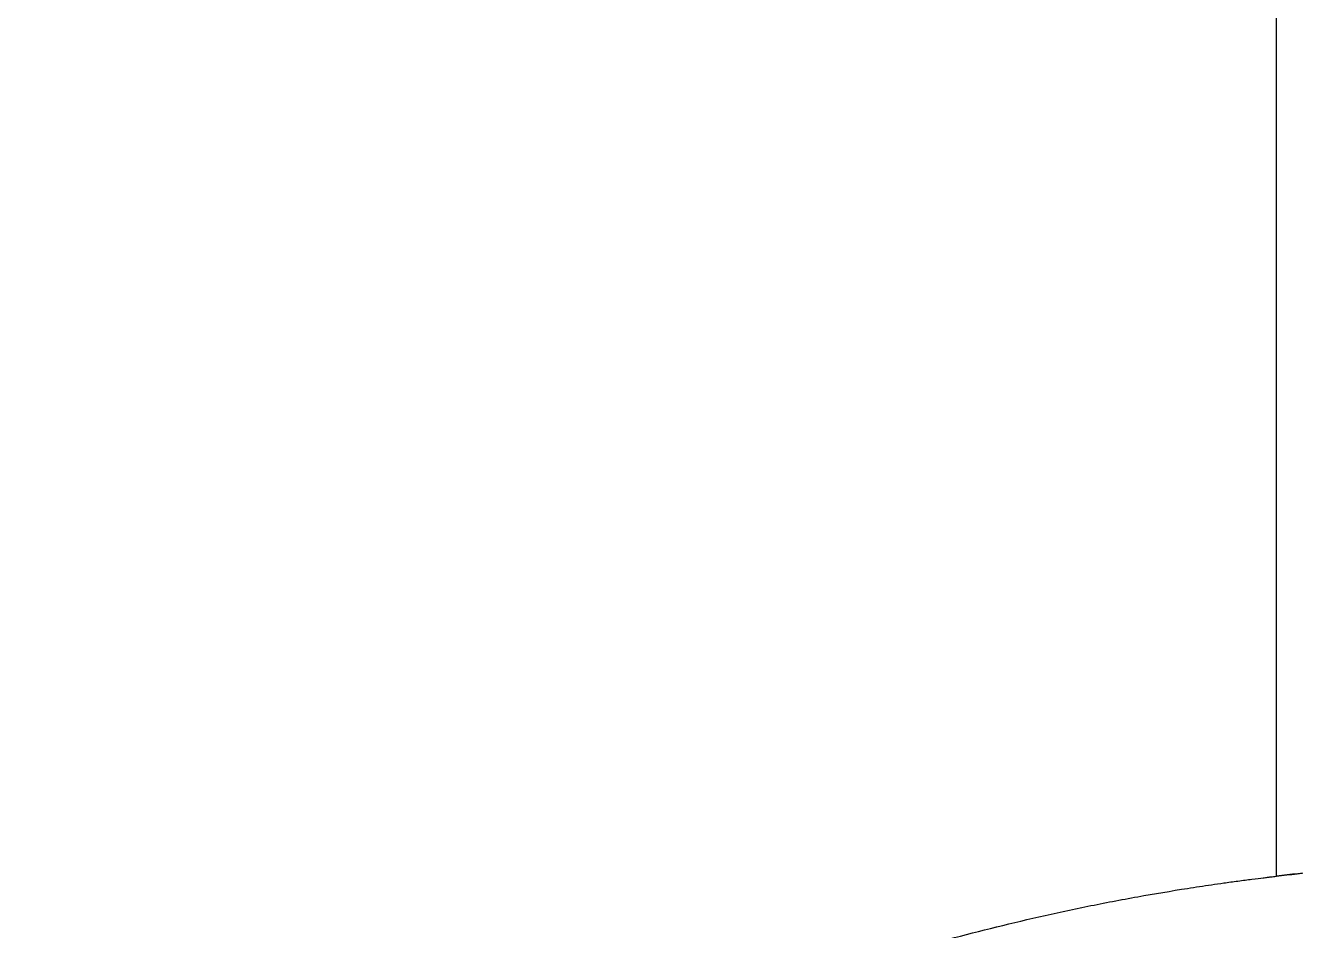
# Model space of a CAD drawing. Extents: x 956 to 1028, y 499 to 635.
# Drawn here: x 967.625 to 971.399, y 574.093 to 576.785 of the extents above; entities that cross this region are included whole.
import ezdxf

# ---------------------------------------------------------------- set-up
doc = ezdxf.new("R2010")
doc.units = 0
doc.header["$MEASUREMENT"] = 0
doc.layers.add('1', color=4, linetype='Continuous')

# ---------------------------------------------------------------- blocks, each defined once
blk = doc.blocks.new('2026 SX')
at = {"layer": '1', "color": 3}
for points, knots in [([(15.4461, 64.5572), (15.4461, 64.5991), (15.4461, 64.6837), (15.4461, 64.8114), (15.4461, 64.9411), (15.4461, 65.073), (15.4461, 65.2068), (15.4461, 65.422), (15.4461, 65.7238), (15.4461, 66.0997), (15.4461, 66.4781), (15.4461, 66.8401), (15.4461, 67.206), (15.4461, 67.6789), (15.4461, 68.1424), (15.4461, 68.5283), (15.4461, 68.7444), (15.4461, 68.9638), (15.4461, 69.2241), (15.4461, 69.4609), (15.4461, 69.6218), (15.4461, 69.7219), (15.4461, 69.819), (15.4461, 69.9133), (15.4461, 70.0048), (15.4461, 70.0644), (15.4461, 70.0938)], [0, 0, 0, 0, 0.019825, 0.0400536, 0.0606857, 0.0817211, 0.1031599, 0.1250019, 0.1855629, 0.2500015, 0.3103347, 0.3750003, 0.4343023, 0.5000011, 0.6250002, 0.6874998, 0.7187492, 0.75, 0.8162195, 0.8749998, 0.8967429, 0.918122, 0.9391371, 0.9597884, 0.980076, 1, 1, 1, 1]), ([(15.4461, 62.0279), (15.4461, 62.0827), (15.446, 62.1901), (15.4461, 62.3503), (15.4461, 62.5096), (15.4461, 62.7182), (15.4461, 62.9843), (15.4461, 63.2788), (15.4461, 63.5572), (15.4461, 63.7852), (15.4461, 63.9923), (15.4461, 64.1769), (15.4461, 64.366), (15.4461, 64.4929), (15.4461, 64.5572)], [0, 0, 0, 0, 0.06378, 0.125, 0.187034, 0.25, 0.369505, 0.5, 0.597909, 0.7, 0.771949, 0.845932, 0.92195, 1, 1, 1, 1]), ([(15.4461, 62.0279), (15.4461, 62.0826), (15.4461, 62.1899), (15.4461, 62.4042), (15.4461, 62.6655), (15.4461, 62.9844), (15.4461, 63.261), (15.4461, 63.5027), (15.4461, 63.7029), (15.4461, 63.9088), (15.4461, 64.1203), (15.4461, 64.3373), (15.4461, 64.4832), (15.4461, 64.5572)], [0, 0, 0, 0, 0.0635999, 0.125, 0.2500004, 0.3695477, 0.5000013, 0.5768775, 0.6563374, 0.7383804, 0.8230058, 0.9102127, 1, 1, 1, 1]), ([(8.5219, 57.9695), (8.612, 58.0447), (8.7479, 58.1582), (8.8855, 58.2732), (8.9777, 58.3502), (9.0241, 58.3889), (9.2567, 58.5832), (9.4917, 58.7795), (9.7001, 58.9536), (9.7505, 58.9958), (9.7605, 59.0041), (9.7803, 59.0207), (9.8097, 59.0453), (9.8601, 59.0874), (9.9072, 59.1267), (9.9471, 59.16), (9.9612, 59.1718), (9.9911, 59.1967), (10.0699, 59.2624), (10.1652, 59.3415), (10.3195, 59.4683), (10.3971, 59.5314), (10.5528, 59.6566), (10.6311, 59.7187), (10.867, 59.9035), (11.0259, 60.0246), (11.5081, 60.3798), (11.8367, 60.6052), (12.5111, 61.0205), (12.8569, 61.2105), (13.3906, 61.4592), (13.571, 61.5361), (13.9374, 61.6763), (14.1237, 61.7397), (14.4067, 61.8232), (14.5016, 61.8491), (14.6922, 61.8968), (14.788, 61.9187), (14.9346, 61.9485), (14.984, 61.9579), (15.0836, 61.9758), (15.1336, 61.9842), (15.1936, 61.9937), (15.2055, 61.9956), (15.229, 61.9992), (15.2524, 62.0027), (15.2832, 62.0071), (15.3033, 62.0098), (15.3172, 62.0117), (15.3243, 62.0126), (15.346, 62.0155), (15.3605, 62.0173), (15.3863, 62.0206), (15.3974, 62.022), (15.4113, 62.0237), (15.4154, 62.0242), (15.4227, 62.0251), (15.4259, 62.0255), (15.4319, 62.0262), (15.4347, 62.0265), (15.4404, 62.0272), (15.4432, 62.0276), (15.4461, 62.0279)], [0, 0, 0, 0, 0.0625, 0.09375, 0.09375, 0.125, 0.125, 0.25, 0.28125, 0.28125, 0.289062, 0.289062, 0.296875, 0.3125, 0.328125, 0.328125, 0.335937, 0.335937, 0.34375, 0.375, 0.375, 0.40625, 0.40625, 0.4375, 0.4375, 0.5, 0.5, 0.625, 0.625, 0.75, 0.75, 0.8125, 0.8125, 0.875, 0.875, 0.90625, 0.90625, 0.9375, 0.9375, 0.953125, 0.953125, 0.96875, 0.96875, 0.972656, 0.972656, 0.976563, 0.980469, 0.982422, 0.982422, 0.984375, 0.984375, 0.988281, 0.988281, 0.992188, 0.992188, 0.994141, 0.994141, 0.996094, 0.996094, 0.998047, 0.998047, 1, 1, 1, 1]), ([(8.5219, 57.9695), (8.612, 58.0447), (8.7479, 58.1582), (8.8855, 58.2732), (8.9777, 58.3502), (9.0241, 58.3889), (9.2567, 58.5832), (9.4917, 58.7795), (9.7001, 58.9536), (9.7505, 58.9958), (9.7605, 59.0041), (9.7803, 59.0207), (9.8097, 59.0453), (9.8601, 59.0874), (9.9072, 59.1267), (9.9471, 59.16), (9.9612, 59.1718), (9.9911, 59.1967), (10.0699, 59.2624), (10.1652, 59.3415), (10.3195, 59.4683), (10.3971, 59.5314), (10.5528, 59.6566), (10.6311, 59.7187), (10.867, 59.9035), (11.0259, 60.0246), (11.508, 60.3797), (11.8367, 60.6052), (12.5111, 61.0205), (12.8569, 61.2105), (13.3906, 61.4592), (13.571, 61.5361), (13.9373, 61.6763), (14.1236, 61.7397), (14.4066, 61.8232), (14.5015, 61.8491), (14.6922, 61.8968), (14.788, 61.9187), (14.9345, 61.9485), (14.9839, 61.9579), (15.0836, 61.9758), (15.1336, 61.9842), (15.1936, 61.9937), (15.2055, 61.9956), (15.229, 61.9992), (15.2524, 62.0027), (15.2832, 62.0071), (15.3033, 62.0098), (15.3171, 62.0117), (15.3243, 62.0126), (15.346, 62.0155), (15.3605, 62.0173), (15.3862, 62.0206), (15.3974, 62.022), (15.4113, 62.0237), (15.4154, 62.0242), (15.4227, 62.0251), (15.4259, 62.0255), (15.4319, 62.0262), (15.4347, 62.0265), (15.4404, 62.0272), (15.4432, 62.0276), (15.4461, 62.0279)], [0, 0, 0, 0, 0.0625, 0.09375, 0.09375, 0.125, 0.125, 0.25, 0.28125, 0.28125, 0.289063, 0.289063, 0.296875, 0.3125, 0.328125, 0.328125, 0.335938, 0.335938, 0.34375, 0.375, 0.375, 0.40625, 0.40625, 0.4375, 0.4375, 0.5, 0.5, 0.625, 0.625, 0.75, 0.75, 0.8125, 0.8125, 0.875, 0.875, 0.90625, 0.90625, 0.9375, 0.9375, 0.953125, 0.953125, 0.96875, 0.96875, 0.972656, 0.972656, 0.976562, 0.980469, 0.982422, 0.982422, 0.984375, 0.984375, 0.988281, 0.988281, 0.992187, 0.992187, 0.994141, 0.994141, 0.996094, 0.996094, 0.998047, 0.998047, 1, 1, 1, 1])]:
    blk.add_open_spline(points, degree=3, knots=knots, dxfattribs=at)
for points in [[(15.6991, 62.0571), (15.6147, 62.0477), (15.5304, 62.038), (15.4461, 62.0279)], [(15.4461, 62.0279), (15.5278, 62.0378), (15.6096, 62.0471), (15.6914, 62.0562)]]:
    blk.add_open_spline(points, degree=3, dxfattribs=at)

msp = doc.modelspace()

# ---------------------------------------------------------------- block references
at = {"layer": '1'}
msp.add_blockref('2026 SX', (955.8964, 512.2273), dxfattribs=at)

doc.saveas('drawing.dxf')
